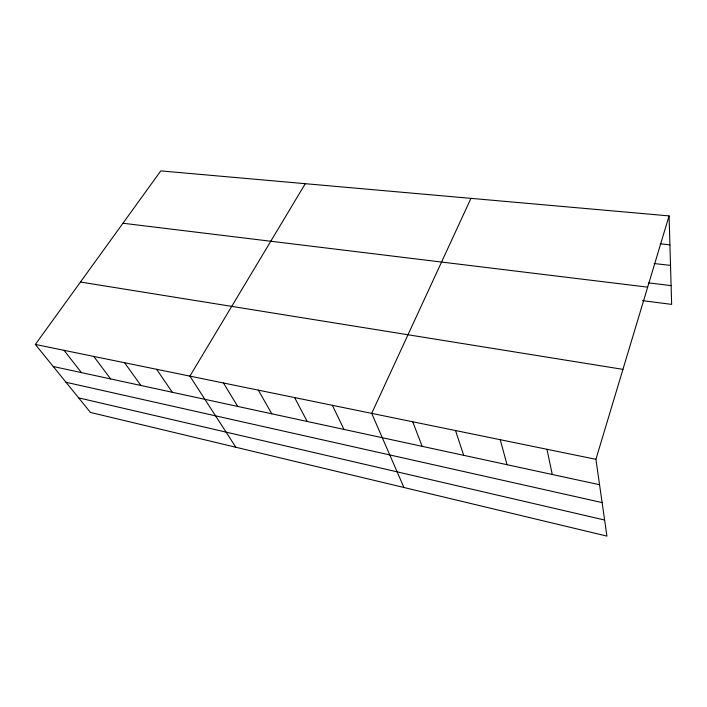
<?xml version="1.0" encoding="UTF-8"?>
<svg xmlns="http://www.w3.org/2000/svg" width="707" height="707" viewBox="0 0 707 707"><rect width="100%" height="100%" fill="white"/><g stroke="black" fill="none" stroke-linecap="round" stroke-linejoin="round"><path stroke-width="1.06" d="M595.904 459.311L669.078 215.9L160.789 170.9L35.35 344.45L90.443 412.437L606.924 536.1L595.904 459.311L35.35 344.45M470.959 198.358L371.705 413.374L403.944 487.503M305.291 183.687L189.9 376.115L235.855 447.257M660.117 243.835L669.918 244.825M654.099 263.561L670.519 265.372M648.619 282.906L671.102 285.601M122.956 223.244L647.656 287.148M642.557 300.652L671.65 304.381L669.078 215.9M80.465 282.031L622.947 369.363M53.228 366.509L599.545 484.719M66.007 382.275L602.108 502.589M78.645 397.882L604.618 520.034M64.028 350.327L81.429 372.607M93.757 356.416L110.637 378.934M124.6 362.735L140.914 385.483M156.627 369.301L172.305 392.279M223.456 383L237.72 406.428M258.338 390.14L271.797 413.798M294.607 397.573L307.2 421.46M332.37 405.314L344 429.423M412.72 421.779L422.159 446.338M455.52 430.545L463.704 455.326M500.229 439.71L507.034 464.702M546.971 449.29L552.273 474.494"/></g></svg>
